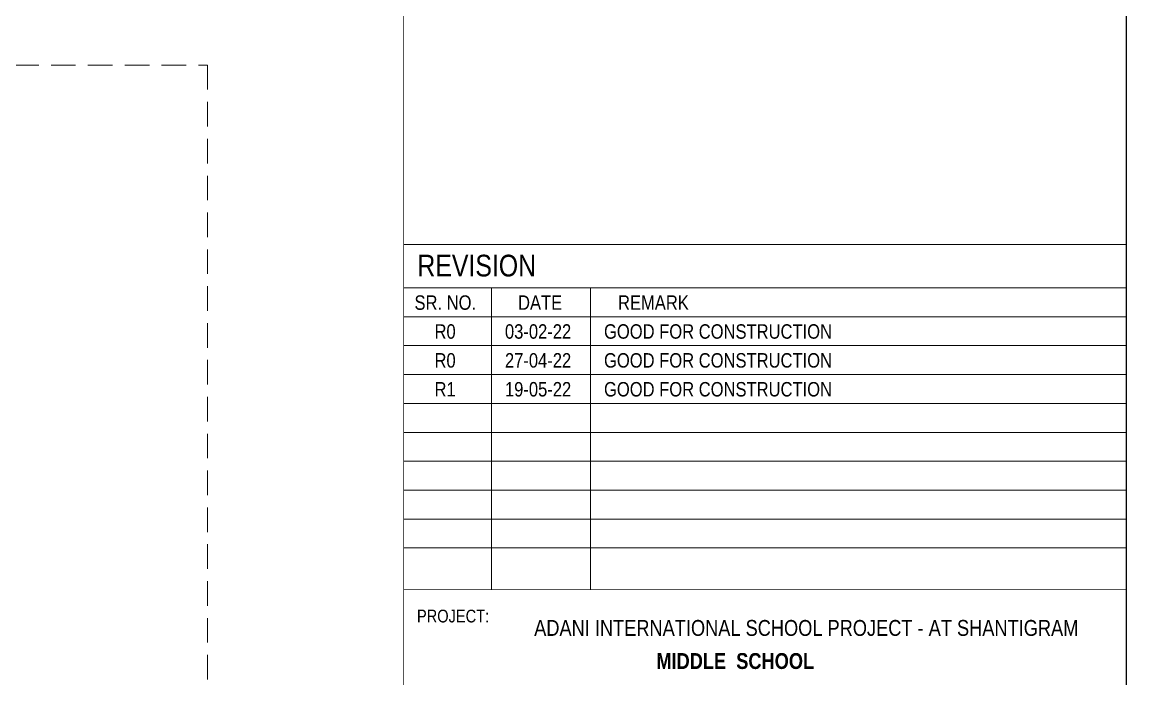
# Model space of a CAD drawing. Header units: millimetres. Extents: x 1112055 to 3390982, y -148532 to 766891.
# Drawn here: x 3132199 to 3140762, y 262184 to 267275 of the extents above; entities that cross this region are included whole.
import ezdxf

# ---------------------------------------------------------------- set-up
doc = ezdxf.new("R2010")
doc.units = ezdxf.units.MM
doc.linetypes.add('Hidden', pattern=[9.525, 6.35, -3.175])
for name, color, linetype, lineweight in [('B P.C.C', 251, 'Continuous', 0), ('B TITLE BLOCK', 250, 'Continuous', 0), ('tb text', 7, 'Continuous', 13)]:
    doc.layers.add(name, color=color, linetype=linetype, lineweight=lineweight)
doc.layers.add('FORMAT TEXT', color=7, linetype='Continuous')
doc.styles.add('SWINC', font='swissc.ttf')

msp = doc.modelspace()

# ---------------------------------------------------------------- linework, layer by layer
at = {"layer": 'B P.C.C', "color": 250, "linetype": 'Hidden', "lineweight": 0, "ltscale": 30}
msp.add_lwpolyline([(3086132, 266942.1), (3133635.6, 266942.1), (3133635.6, 252309), (3086132, 252309)], close=True, dxfattribs=at)
at = {"layer": 'B TITLE BLOCK', "color": 250, "lineweight": 0}
for p, q in [((3140756.3, 265551.1), (3135156.9, 265551.1)), ((3140756.3, 265551.1), (3135156.9, 265551.1)), ((3140756.3, 265215.1), (3135156.9, 265215.1)), ((3135838, 265215.1), (3135838, 262875.1)), ((3136605.6, 265215.1), (3136605.6, 262875.1)), ((3140756.3, 264991.1), (3135156.9, 264991.1)), ((3140756.3, 264767.2), (3135156.9, 264767.2)), ((3140756.3, 264543.2), (3135156.9, 264543.2)), ((3140756.3, 264319.2), (3135156.9, 264319.2)), ((3140756.3, 264095.2), (3135156.9, 264095.2)), ((3140756.3, 263871.2), (3135156.9, 263871.2)), ((3140756.3, 263647.3), (3135156.9, 263647.3)), ((3140756.3, 263423.3), (3135156.9, 263423.3)), ((3140756.3, 263199.3), (3135156.9, 263199.3))]:
    msp.add_line(p, q, dxfattribs=at)
for points, const_width in [([(3140756.3, 287342.2), (3140756.3, 247505.8), (3085651.3, 247505.8), (3085651.3, 287342.2)], 10.8), ([(3135156.9, 247505.8), (3140756.3, 247505.8), (3140756.3, 287342.2), (3135156.9, 287342.2)], 4.67), ([(3140756.3, 265551.1), (3135156.9, 265551.1), (3135156.9, 262875.1), (3140756.3, 262875.1)], 4.67)]:
    msp.add_lwpolyline(points, close=True, dxfattribs=dict(at, const_width=const_width))

# ---------------------------------------------------------------- texts
at = {"layer": 'FORMAT TEXT', "style": 'SWINC'}
msp.add_text('REVISION', height=167.98, dxfattribs=at).set_placement((3135263, 265303.9))
at = {"layer": 'FORMAT TEXT', "lineweight": 15, "style": 'SWINC'}
for s, height, p in [('SR. NO.', 111.99, (3135240.2, 265045.1)), ('DATE', 111.99, (3136043, 265045.1)), ('REMARK', 111.99, (3136817.7, 265045.1)), ('R1', 111.99, (3135395.4, 264373.2)), ('19-05-22', 111.99, (3135941.4, 264373.2)), ('GOOD FOR CONSTRUCTION', 111.988, (3136709, 264373.2))]:
    msp.add_text(s, height=height, dxfattribs=at).set_placement(p)
at = {"layer": 'FORMAT TEXT', "color": 252, "lineweight": 15, "style": 'SWINC'}
for s, height, p in [('R0', 111.99, (3135395.4, 264821.1)), ('03-02-22', 111.99, (3135941.4, 264821.1)), ('GOOD FOR CONSTRUCTION', 111.988, (3136709, 264821.1)), ('R0', 111.99, (3135395.4, 264597.2)), ('27-04-22', 111.99, (3135941.4, 264597.2)), ('GOOD FOR CONSTRUCTION', 111.988, (3136709, 264597.2))]:
    msp.add_text(s, height=height, dxfattribs=at).set_placement(p)
at = {"layer": 'tb text', "color": 7, "style": 'SWINC'}
msp.add_text('PROJECT:', height=98.81, dxfattribs=at).set_placement((3135259.4, 262621.8))
at = {"layer": 'tb text', "char_height": 123.187, "width": 7934.637, "attachment_point": 1, "style": 'SWINC'}
for s, insert in [('ADANI INTERNATIONAL SCHOOL PROJECT - AT SHANTIGRAM', (3136168, 262640.8)), ('{\\fSwis721 Cn BT|b1|i0|c0|p34;MIDDLE  SCHOOL}', (3137114.7, 262384.2))]:
    msp.add_mtext(s, dxfattribs=dict(at, insert=insert))

doc.saveas('drawing.dxf')
